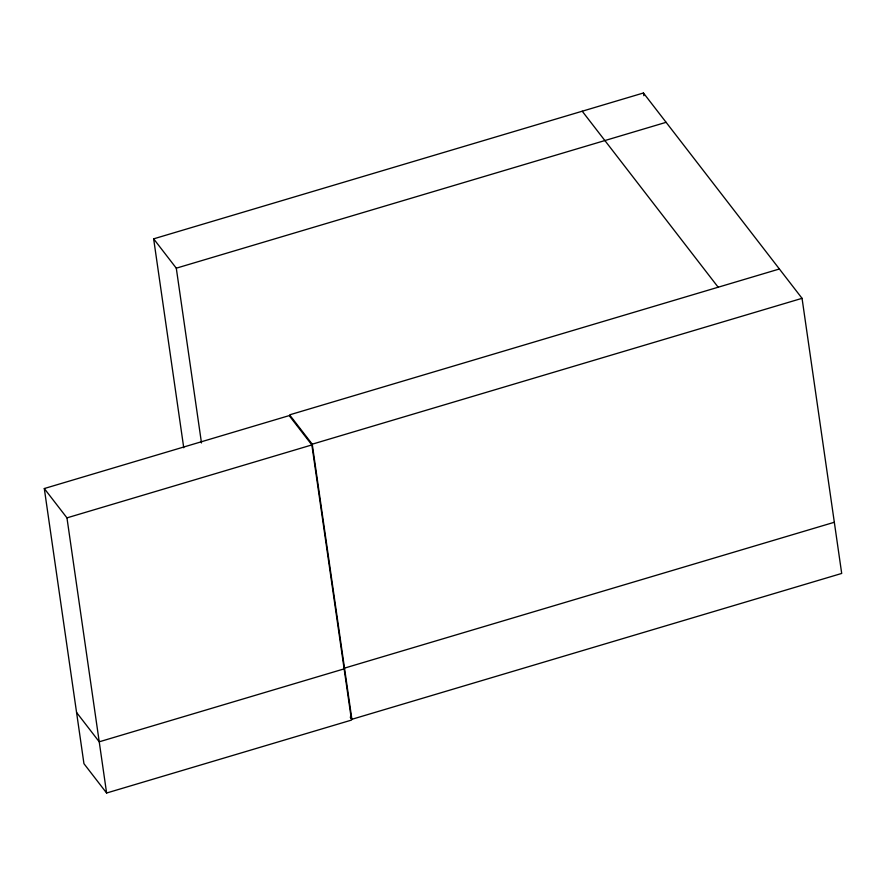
<?xml version="1.0" encoding="UTF-8"?>
<svg xmlns="http://www.w3.org/2000/svg" width="886" height="886" viewBox="0 0 886 886"><rect width="100%" height="100%" fill="white"/><g stroke="black" fill="none" stroke-linecap="round" stroke-linejoin="round"><path stroke-width="1.33" d="M183.745 447.762L153.643 238.843L643.446 92.986L802.052 298.327L841.7 573.441L351.886 719.299L350.214 717.128M153.643 238.843L176.292 268.181L666.106 122.323M779.392 268.99L289.589 414.858L312.237 444.185L351.886 719.299M44.3 488.54L289.201 415.612L311.861 444.938L351.509 720.085L106.608 793.014L83.948 763.677L44.3 488.54L66.959 517.867L106.608 793.014M312.237 444.185L802.052 298.327M66.959 517.867L311.861 444.938M344.51 668.122L834.324 522.264M344.133 668.875L99.232 741.803L76.573 712.466M582.224 111.215L718.169 287.23M643.446 92.986L643.845 95.71M176.292 268.181L201.487 442.956"/></g></svg>
